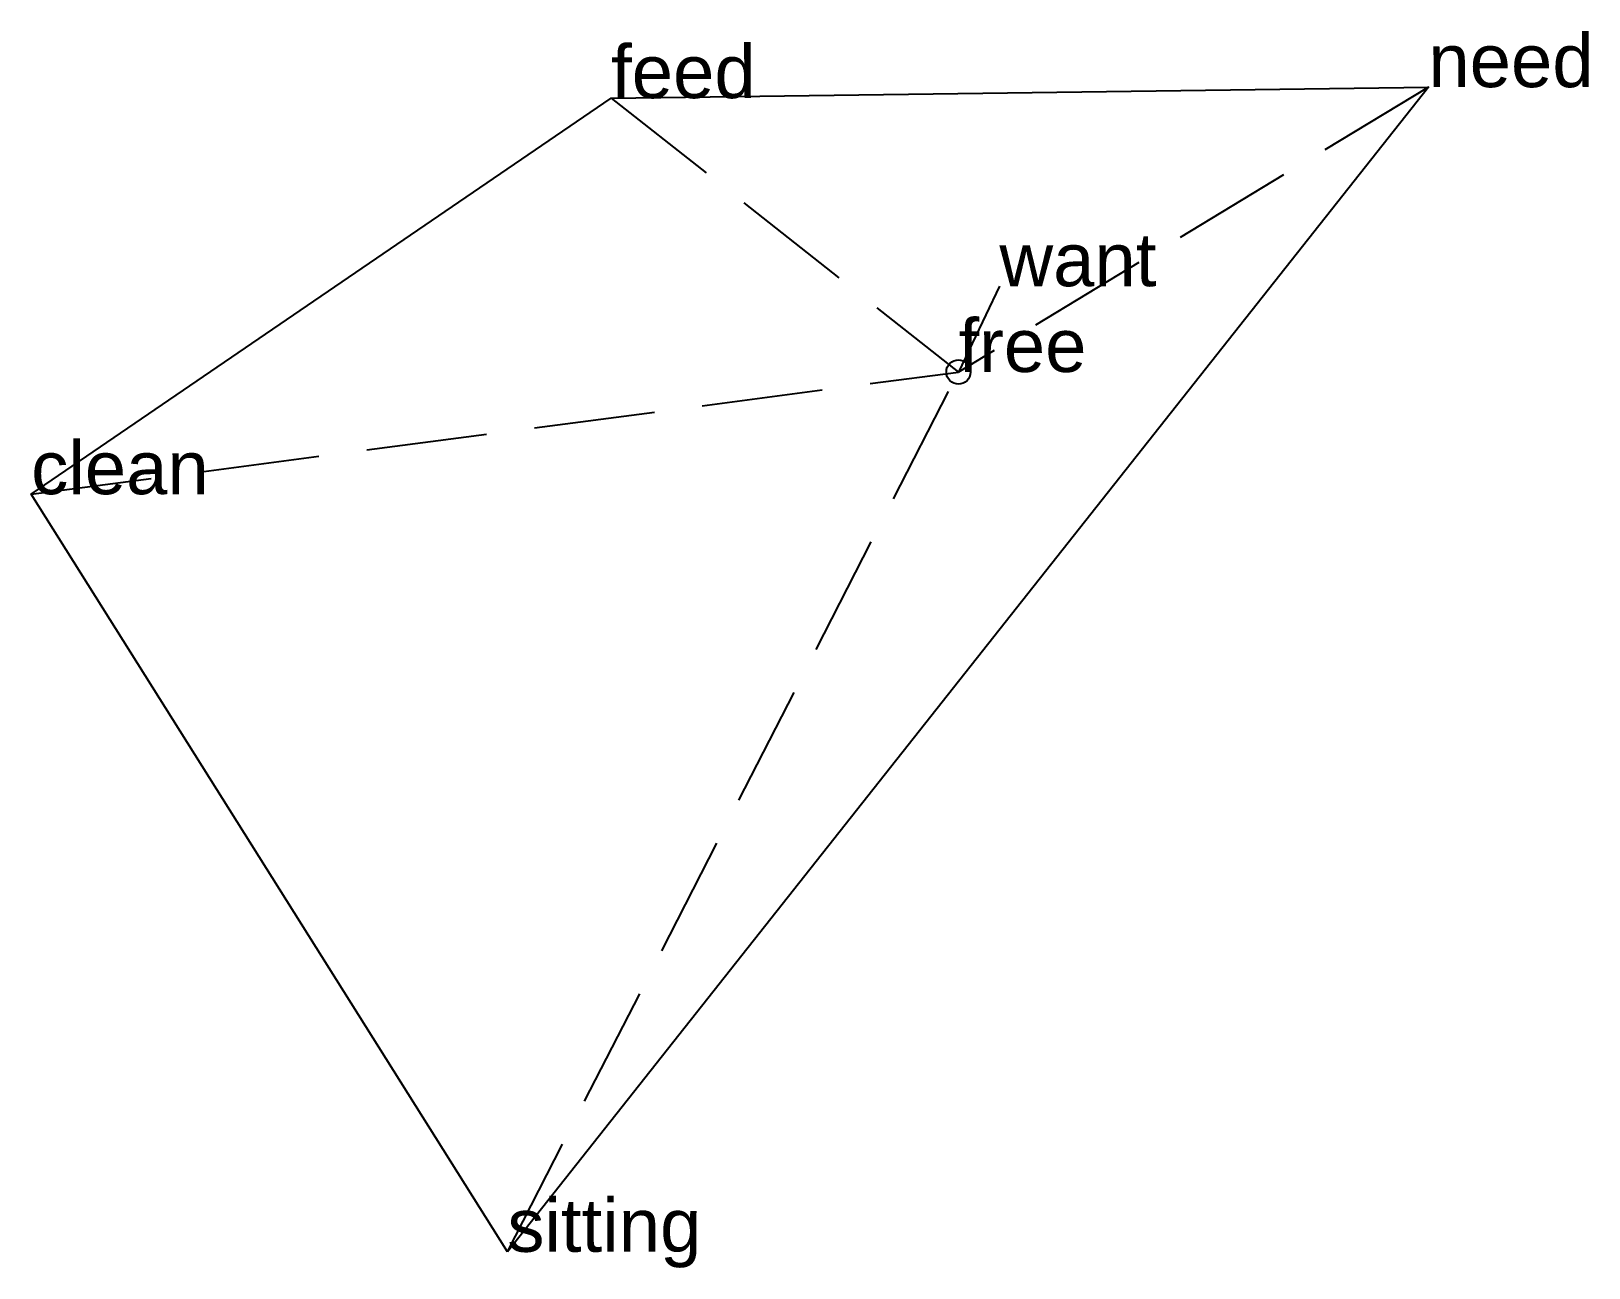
# Model space of a CAD drawing. Extents: x -1.92 to 1.3, y -1.85 to 0.71.
import ezdxf

# ---------------------------------------------------------------- set-up
doc = ezdxf.new("R2010")
doc.units = 0
doc.linetypes.add('DASHED2', pattern=[0.3, 0.25, -0.05])
doc.layers.add('TEXT', color=1, linetype='CONTINUOUS')
doc.styles.get("Standard").update_dxf_attribs({"font": 'arial.ttf'})

msp = doc.modelspace()

# ---------------------------------------------------------------- linework, layer by layer
at = {"linetype": 'DASHED2'}
for p in [(0.9718, 0.5892), (-0.7184, 0.5665), (0.0848, 0.1774), (-1.9178, -0.2528), (-0.933, -1.8199), (0, 0)]:
    msp.add_line(p, (0, 0), dxfattribs=at)
msp.add_circle((0, 0), 0.025)
at = {"layer": 'OUTLINE', "linetype": 'CONTINUOUS'}
msp.add_polyline3d([(-0.933, -1.8199, 0), (-1.9178, -0.2528, 0), (-0.7184, 0.5665, 0), (0.9718, 0.5892, 0), (-0.933, -1.8199, 0)], close=True, dxfattribs=at)

# ---------------------------------------------------------------- texts
at = {"layer": 'TEXT'}
for s, p in [('feed', (-0.7184, 0.5665)), ('need', (0.9718, 0.5892)), ('want', (0.0848, 0.1774)), ('free', (0, 0)), ('clean', (-1.9178, -0.2528)), ('sitting', (-0.933, -1.8199))]:
    msp.add_text(s, height=0.11, dxfattribs=at).set_placement(p)

doc.saveas('drawing.dxf')
